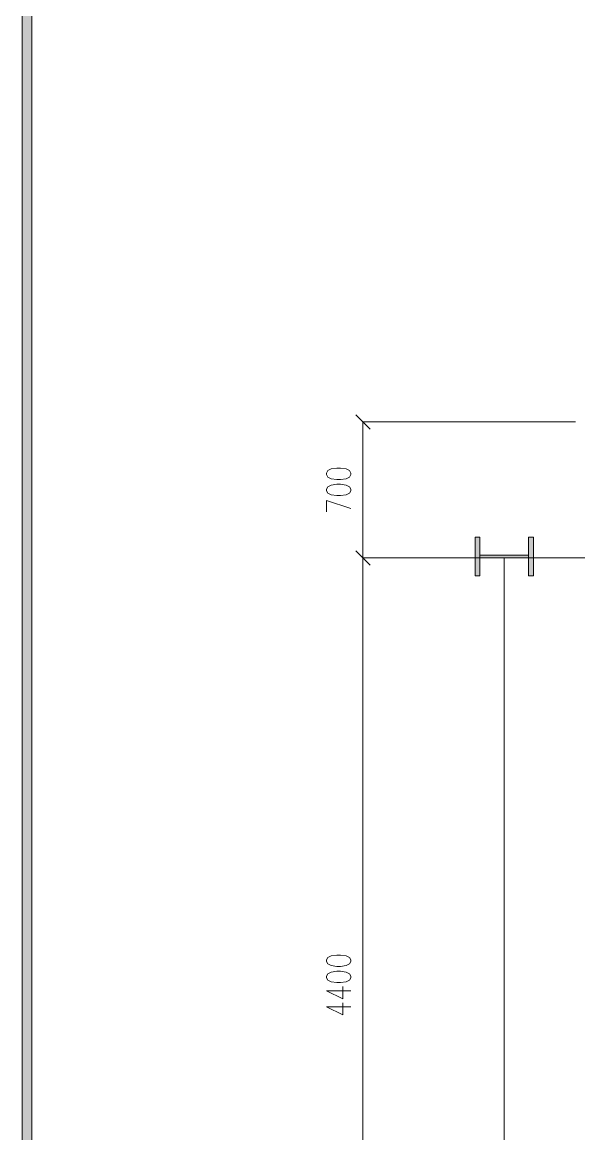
# Model space of a CAD drawing. Header units: millimetres. Extents: x 210 to 63265, y -7201 to 22496.
# Drawn here: x 22444 to 25310, y 10098 to 15823 of the extents above; entities that cross this region are included whole.
import ezdxf

# ---------------------------------------------------------------- set-up
doc = ezdxf.new("R2010")
doc.units = ezdxf.units.MM

msp = doc.modelspace()

# ---------------------------------------------------------------- hatches: boundary and pattern name
h = msp.add_hatch(color=0)
h.dxf.hatch_style = 2
h.paths.add_polyline_path([(22443.5, 22021.1), (22493.6, 21971.2), (22493.6, -6676.5), (22443.5, -6726.4)])
h = msp.add_hatch(color=0)
h.dxf.hatch_style = 2
h.paths.add_polyline_path([(24801.5, 12971.2), (24776.6, 12971.2), (24776.6, 13171.2), (24801.5, 13171.2)])
h = msp.add_hatch(color=0)
h.dxf.hatch_style = 2
h.paths.add_polyline_path([(25051.6, 12971.2), (25076.7, 12971.2), (25076.7, 13171.2), (25051.6, 13171.2)])
h = msp.add_hatch(color=0)
h.dxf.hatch_style = 2
h.paths.add_polyline_path([(24801.5, 13078.5), (25051.6, 13078.5), (25051.6, 13063.7), (24801.5, 13063.7)])

# ---------------------------------------------------------------- linework, layer by layer
at = {"color": 0, "lineweight": 0}
for points in [[(22443.5, 22021.1), (22493.6, 21971.2), (22493.6, -6676.5), (22443.5, -6726.4)], [(24011, 13493), (24016.9, 13480.5), (24034.8, 13472.1), (24064.7, 13468), (24082.4, 13468), (24112.2, 13472.1), (24130.1, 13480.5), (24136, 13493), (24136, 13501.3), (24130.1, 13513.8), (24112.2, 13522.2), (24082.4, 13526.3), (24064.7, 13526.3), (24034.8, 13522.2), (24016.9, 13513.8), (24011, 13501.3)], [(24011, 13409.7), (24016.9, 13397.2), (24034.8, 13388.7), (24064.7, 13384.6), (24082.4, 13384.6), (24112.2, 13388.7), (24130.1, 13397.2), (24136, 13409.7), (24136, 13417.9), (24130.1, 13430.4), (24112.2, 13438.8), (24082.4, 13443), (24064.7, 13443), (24034.8, 13438.8), (24016.9, 13430.4), (24011, 13417.9)], [(24801.5, 12971.2), (24776.6, 12971.2), (24776.6, 13171.2), (24801.5, 13171.2)], [(25051.6, 12971.2), (25076.7, 12971.2), (25076.7, 13171.2), (25051.6, 13171.2)], [(24801.5, 13078.5), (25051.6, 13078.5), (25051.6, 13063.7), (24801.5, 13063.7)], [(24926.6, 13063.7), (24926.6, 8664), (27526.4, 8664), (27526.4, 13063.7)], [(24011, 10984.6), (24016.9, 10972.1), (24034.8, 10963.8), (24064.7, 10959.7), (24082.4, 10959.7), (24112.2, 10963.8), (24130.1, 10972.1), (24136, 10984.6), (24136, 10993), (24130.1, 11005.5), (24112.2, 11013.8), (24082.4, 11018.1), (24064.7, 11018.1), (24034.8, 11013.8), (24016.9, 11005.5), (24011, 10993)], [(24011, 10901.4), (24016.9, 10888.9), (24034.8, 10880.5), (24064.7, 10876.4), (24082.4, 10876.4), (24112.2, 10880.5), (24130.1, 10888.9), (24136, 10901.4), (24136, 10909.6), (24130.1, 10922.2), (24112.2, 10930.6), (24082.4, 10934.7), (24064.7, 10934.7), (24034.8, 10930.6), (24016.9, 10922.2), (24011, 10909.6)]]:
    msp.add_lwpolyline(points, close=True, dxfattribs=at)
for points in [[(24236, 13726.5), (24161.1, 13801.5)], [(25294, 13764.1), (24197.6, 13764.1)], [(24198.5, 13764.1), (24198.5, 13063.7)], [(24011, 13301.3), (24011, 13359.6), (24136, 13318.1)], [(24161.1, 13101.1), (24236, 13026.1)], [(24236, 13026.1), (24161.1, 13101.1)], [(25435.7, 13063.7), (24197.6, 13063.7)], [(25435.7, 13063.7), (24197.6, 13063.7)], [(24198.5, 13063.7), (24198.5, 8664)], [(24011, 10834.7), (24094.3, 10793), (24094.3, 10855.4)], [(24011, 10834.7), (24136, 10834.7)], [(24011, 10751.3), (24094.3, 10709.6), (24094.3, 10772.3)], [(24011, 10751.3), (24136, 10751.3)]]:
    msp.add_lwpolyline(points, dxfattribs=at)

doc.saveas('drawing.dxf')
